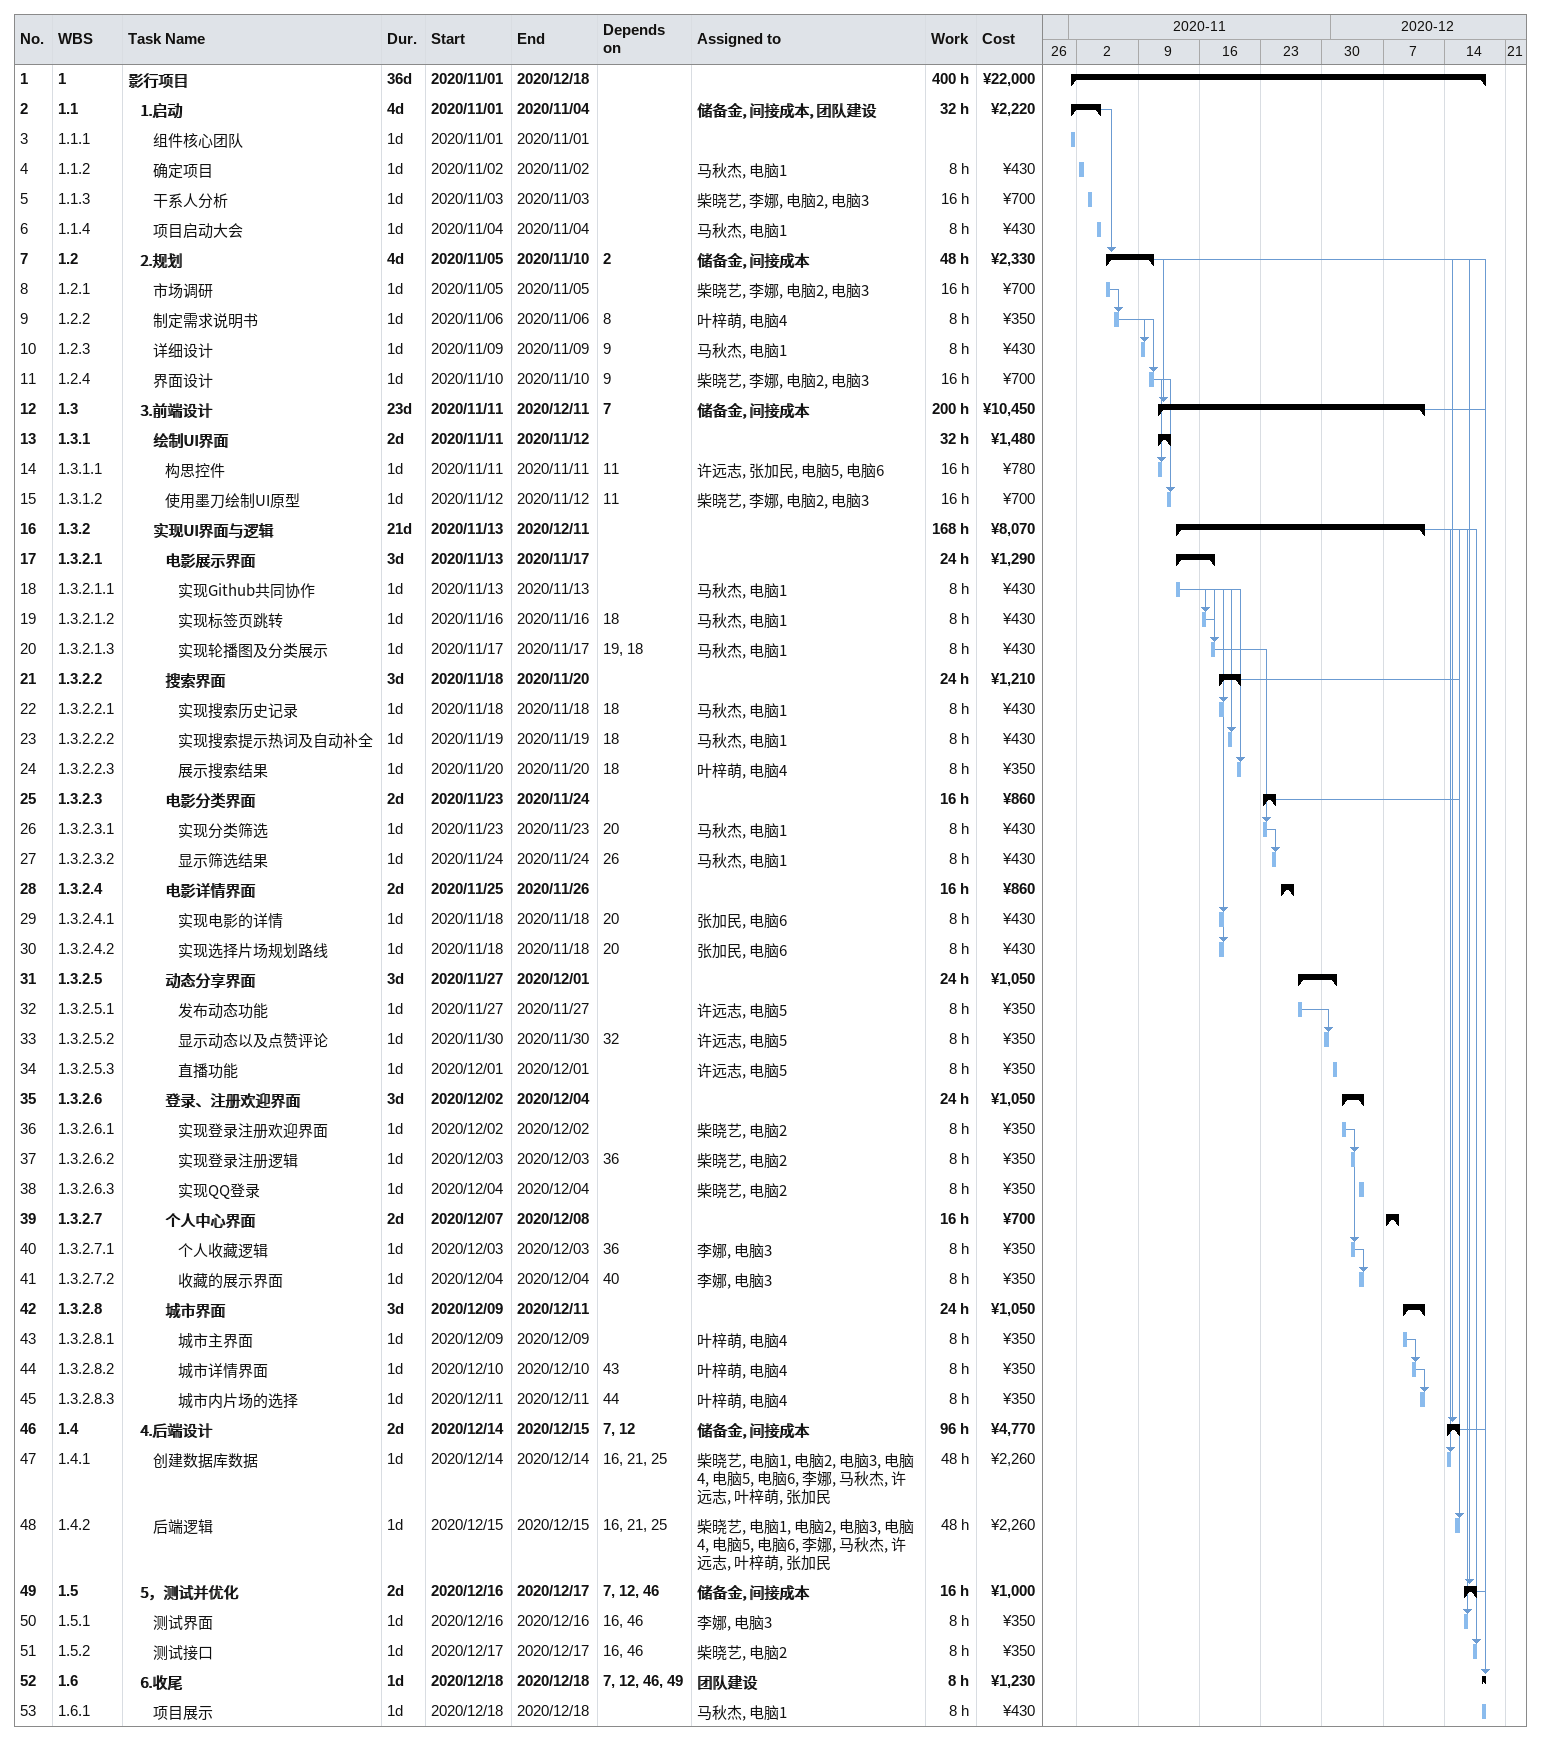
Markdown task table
| ID | WBS | Task | Duration | Start | Finish | Predecessors | Resources | Work (h) | Cost (¥) |
|---|---|---|---|---|---|---|---|---|---|
| 1 | 1 | **影行项目** | 36d | 2020-11-01 | 2020-12-18 |  |  | 400 | 22000 |
| 2 | 1.1 | **1.启动** | 4d | 2020-11-01 | 2020-11-04 |  | 储备金, 间接成本, 团队建设 | 32 | 2220 |
| 3 | 1.1.1 | 组件核心团队 | 1d | 2020-11-01 | 2020-11-01 |  |  |  |  |
| 4 | 1.1.2 | 确定项目 | 1d | 2020-11-02 | 2020-11-02 |  | 马秋杰, 电脑1 | 8 | 430 |
| 5 | 1.1.3 | 干系人分析 | 1d | 2020-11-03 | 2020-11-03 |  | 柴晓艺, 李娜, 电脑2, 电脑3 | 16 | 700 |
| 6 | 1.1.4 | 项目启动大会 | 1d | 2020-11-04 | 2020-11-04 |  | 马秋杰, 电脑1 | 8 | 430 |
| 7 | 1.2 | **2.规划** | 4d | 2020-11-05 | 2020-11-10 | 2 | 储备金, 间接成本 | 48 | 2330 |
| 8 | 1.2.1 | 市场调研 | 1d | 2020-11-05 | 2020-11-05 |  | 柴晓艺, 李娜, 电脑2, 电脑3 | 16 | 700 |
| 9 | 1.2.2 | 制定需求说明书 | 1d | 2020-11-06 | 2020-11-06 | 8 | 叶梓萌, 电脑4 | 8 | 350 |
| 10 | 1.2.3 | 详细设计 | 1d | 2020-11-09 | 2020-11-09 | 9 | 马秋杰, 电脑1 | 8 | 430 |
| 11 | 1.2.4 | 界面设计 | 1d | 2020-11-10 | 2020-11-10 | 9 | 柴晓艺, 李娜, 电脑2, 电脑3 | 16 | 700 |
| 12 | 1.3 | **3.前端设计** | 23d | 2020-11-11 | 2020-12-11 | 7 | 储备金, 间接成本 | 200 | 10450 |
| 13 | 1.3.1 | **绘制UI界面** | 2d | 2020-11-11 | 2020-11-12 |  |  | 32 | 1480 |
| 14 | 1.3.1.1 | 构思控件 | 1d | 2020-11-11 | 2020-11-11 | 11 | 许远志, 张加民, 电脑5, 电脑6 | 16 | 780 |
| 15 | 1.3.1.2 | 使用墨刀绘制UI原型 | 1d | 2020-11-12 | 2020-11-12 | 11 | 柴晓艺, 李娜, 电脑2, 电脑3 | 16 | 700 |
| 16 | 1.3.2 | **实现UI界面与逻辑** | 21d | 2020-11-13 | 2020-12-11 |  |  | 168 | 8070 |
| 17 | 1.3.2.1 | **电影展示界面** | 3d | 2020-11-13 | 2020-11-17 |  |  | 24 | 1290 |
| 18 | 1.3.2.1.1 | 实现Github共同协作 | 1d | 2020-11-13 | 2020-11-13 |  | 马秋杰, 电脑1 | 8 | 430 |
| 19 | 1.3.2.1.2 | 实现标签页跳转 | 1d | 2020-11-16 | 2020-11-16 | 18 | 马秋杰, 电脑1 | 8 | 430 |
| 20 | 1.3.2.1.3 | 实现轮播图及分类展示 | 1d | 2020-11-17 | 2020-11-17 | 19, 18 | 马秋杰, 电脑1 | 8 | 430 |
| 21 | 1.3.2.2 | **搜索界面** | 3d | 2020-11-18 | 2020-11-20 |  |  | 24 | 1210 |
| 22 | 1.3.2.2.1 | 实现搜索历史记录 | 1d | 2020-11-18 | 2020-11-18 | 18 | 马秋杰, 电脑1 | 8 | 430 |
| 23 | 1.3.2.2.2 | 实现搜索提示热词及自动补全 | 1d | 2020-11-19 | 2020-11-19 | 18 | 马秋杰, 电脑1 | 8 | 430 |
| 24 | 1.3.2.2.3 | 展示搜索结果 | 1d | 2020-11-20 | 2020-11-20 | 18 | 叶梓萌, 电脑4 | 8 | 350 |
| 25 | 1.3.2.3 | **电影分类界面** | 2d | 2020-11-23 | 2020-11-24 |  |  | 16 | 860 |
| 26 | 1.3.2.3.1 | 实现分类筛选 | 1d | 2020-11-23 | 2020-11-23 | 20 | 马秋杰, 电脑1 | 8 | 430 |
| 27 | 1.3.2.3.2 | 显示筛选结果 | 1d | 2020-11-24 | 2020-11-24 | 26 | 马秋杰, 电脑1 | 8 | 430 |
| 28 | 1.3.2.4 | **电影详情界面** | 2d | 2020-11-25 | 2020-11-26 |  |  | 16 | 860 |
| 29 | 1.3.2.4.1 | 实现电影的详情 | 1d | 2020-11-18 | 2020-11-18 | 20 | 张加民, 电脑6 | 8 | 430 |
| 30 | 1.3.2.4.2 | 实现选择片场规划路线 | 1d | 2020-11-18 | 2020-11-18 | 20 | 张加民, 电脑6 | 8 | 430 |
| 31 | 1.3.2.5 | **动态分享界面** | 3d | 2020-11-27 | 2020-12-01 |  |  | 24 | 1050 |
| 32 | 1.3.2.5.1 | 发布动态功能 | 1d | 2020-11-27 | 2020-11-27 |  | 许远志, 电脑5 | 8 | 350 |
| 33 | 1.3.2.5.2 | 显示动态以及点赞评论 | 1d | 2020-11-30 | 2020-11-30 | 32 | 许远志, 电脑5 | 8 | 350 |
| 34 | 1.3.2.5.3 | 直播功能 | 1d | 2020-12-01 | 2020-12-01 |  | 许远志, 电脑5 | 8 | 350 |
| 35 | 1.3.2.6 | **登录、注册欢迎界面** | 3d | 2020-12-02 | 2020-12-04 |  |  | 24 | 1050 |
| 36 | 1.3.2.6.1 | 实现登录注册欢迎界面 | 1d | 2020-12-02 | 2020-12-02 |  | 柴晓艺, 电脑2 | 8 | 350 |
| 37 | 1.3.2.6.2 | 实现登录注册逻辑 | 1d | 2020-12-03 | 2020-12-03 | 36 | 柴晓艺, 电脑2 | 8 | 350 |
| 38 | 1.3.2.6.3 | 实现QQ登录 | 1d | 2020-12-04 | 2020-12-04 |  | 柴晓艺, 电脑2 | 8 | 350 |
| 39 | 1.3.2.7 | **个人中心界面** | 2d | 2020-12-07 | 2020-12-08 |  |  | 16 | 700 |
| 40 | 1.3.2.7.1 | 个人收藏逻辑 | 1d | 2020-12-03 | 2020-12-03 | 36 | 李娜, 电脑3 | 8 | 350 |
| 41 | 1.3.2.7.2 | 收藏的展示界面 | 1d | 2020-12-04 | 2020-12-04 | 40 | 李娜, 电脑3 | 8 | 350 |
| 42 | 1.3.2.8 | **城市界面** | 3d | 2020-12-09 | 2020-12-11 |  |  | 24 | 1050 |
| 43 | 1.3.2.8.1 | 城市主界面 | 1d | 2020-12-09 | 2020-12-09 |  | 叶梓萌, 电脑4 | 8 | 350 |
| 44 | 1.3.2.8.2 | 城市详情界面 | 1d | 2020-12-10 | 2020-12-10 | 43 | 叶梓萌, 电脑4 | 8 | 350 |
| 45 | 1.3.2.8.3 | 城市内片场的选择 | 1d | 2020-12-11 | 2020-12-11 | 44 | 叶梓萌, 电脑4 | 8 | 350 |
| 46 | 1.4 | **4.后端设计** | 2d | 2020-12-14 | 2020-12-15 | 7, 12 | 储备金, 间接成本 | 96 | 4770 |
| 47 | 1.4.1 | 创建数据库数据 | 1d | 2020-12-14 | 2020-12-14 | 16, 21, 25 | 柴晓艺, 电脑1, 电脑2, 电脑3, 电脑4, 电脑5, 电脑6, 李娜, 马秋杰, 许远志, 叶梓萌, 张加民 | 48 | 2260 |
| 48 | 1.4.2 | 后端逻辑 | 1d | 2020-12-15 | 2020-12-15 | 16, 21, 25 | 柴晓艺, 电脑1, 电脑2, 电脑3, 电脑4, 电脑5, 电脑6, 李娜, 马秋杰, 许远志, 叶梓萌, 张加民 | 48 | 2260 |
| 49 | 1.5 | **5，测试并优化** | 2d | 2020-12-16 | 2020-12-17 | 7, 12, 46 | 储备金, 间接成本 | 16 | 1000 |
| 50 | 1.5.1 | 测试界面 | 1d | 2020-12-16 | 2020-12-16 | 16, 46 | 李娜, 电脑3 | 8 | 350 |
| 51 | 1.5.2 | 测试接口 | 1d | 2020-12-17 | 2020-12-17 | 16, 46 | 柴晓艺, 电脑2 | 8 | 350 |
| 52 | 1.6 | **6.收尾** | 1d | 2020-12-18 | 2020-12-18 | 7, 12, 46, 49 | 团队建设 | 8 | 1230 |
| 53 | 1.6.1 | 项目展示 | 1d | 2020-12-18 | 2020-12-18 |  | 马秋杰, 电脑1 | 8 | 430 |
